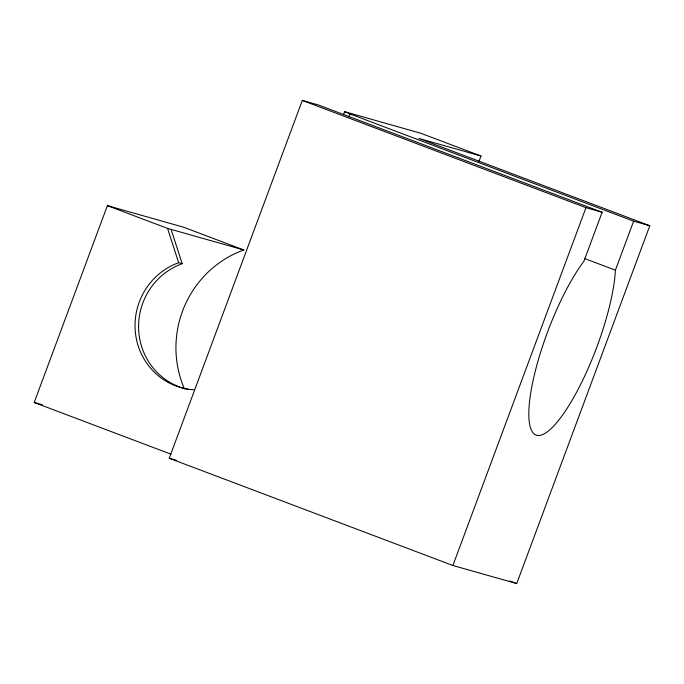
<?xml version="1.0" encoding="UTF-8"?>
<svg xmlns="http://www.w3.org/2000/svg" width="684" height="684" viewBox="0 0 684 684"><rect width="100%" height="100%" fill="white"/><g stroke="black" fill="none" stroke-linecap="round" stroke-linejoin="round"><path stroke-width="1.03" d="M170.974 454.185L34.2 402.474L107.397 205.653L183.645 227.233L243.795 249.976A102.019 98.71 -74.2 0 0 184.449 388.939M169.247 458.254L302.319 100.428L318.496 105.003L602.134 212.254L583.905 261.271A102.019 25.71 -69.3 0 0 529.749 399.858A102.019 25.71 -69.3 0 0 565.984 410.109A102.019 25.71 -69.3 0 0 615.403 270.189L633.632 221.171L649.8 225.746L516.728 583.572L452.894 565.506L169.247 458.254L176.344 460.264M343.479 114.69L344.591 111.689L420.84 133.269L480.989 156.012L478.757 162.014M348.874 116.921L349.986 113.92L351.969 114.476L344.591 111.689M452.894 565.506L585.966 207.679L602.134 212.254M480.989 156.012L418.924 138.45L649.8 225.746M107.397 205.653L167.546 228.396L243.795 249.976M167.546 228.396L178.652 262.699L182.201 263.699A65.587 63.458 -74.2 0 0 138.595 328.234A65.587 63.458 -74.2 0 0 185.27 388.811M34.2 402.474L42.331 404.774M349.986 113.92L633.632 221.171M302.319 100.428L585.966 207.679M584.469 258.484L615.403 270.189M509.725 580.93L516.728 583.572M171.094 229.397L182.201 263.699M188.297 389.538A65.587 63.458 -74.2 0 1 186.27 389.076M194.008 389.777A65.587 63.458 -74.2 0 1 135.517 333.621A65.587 63.458 -74.2 0 1 178.652 262.699"/></g></svg>
